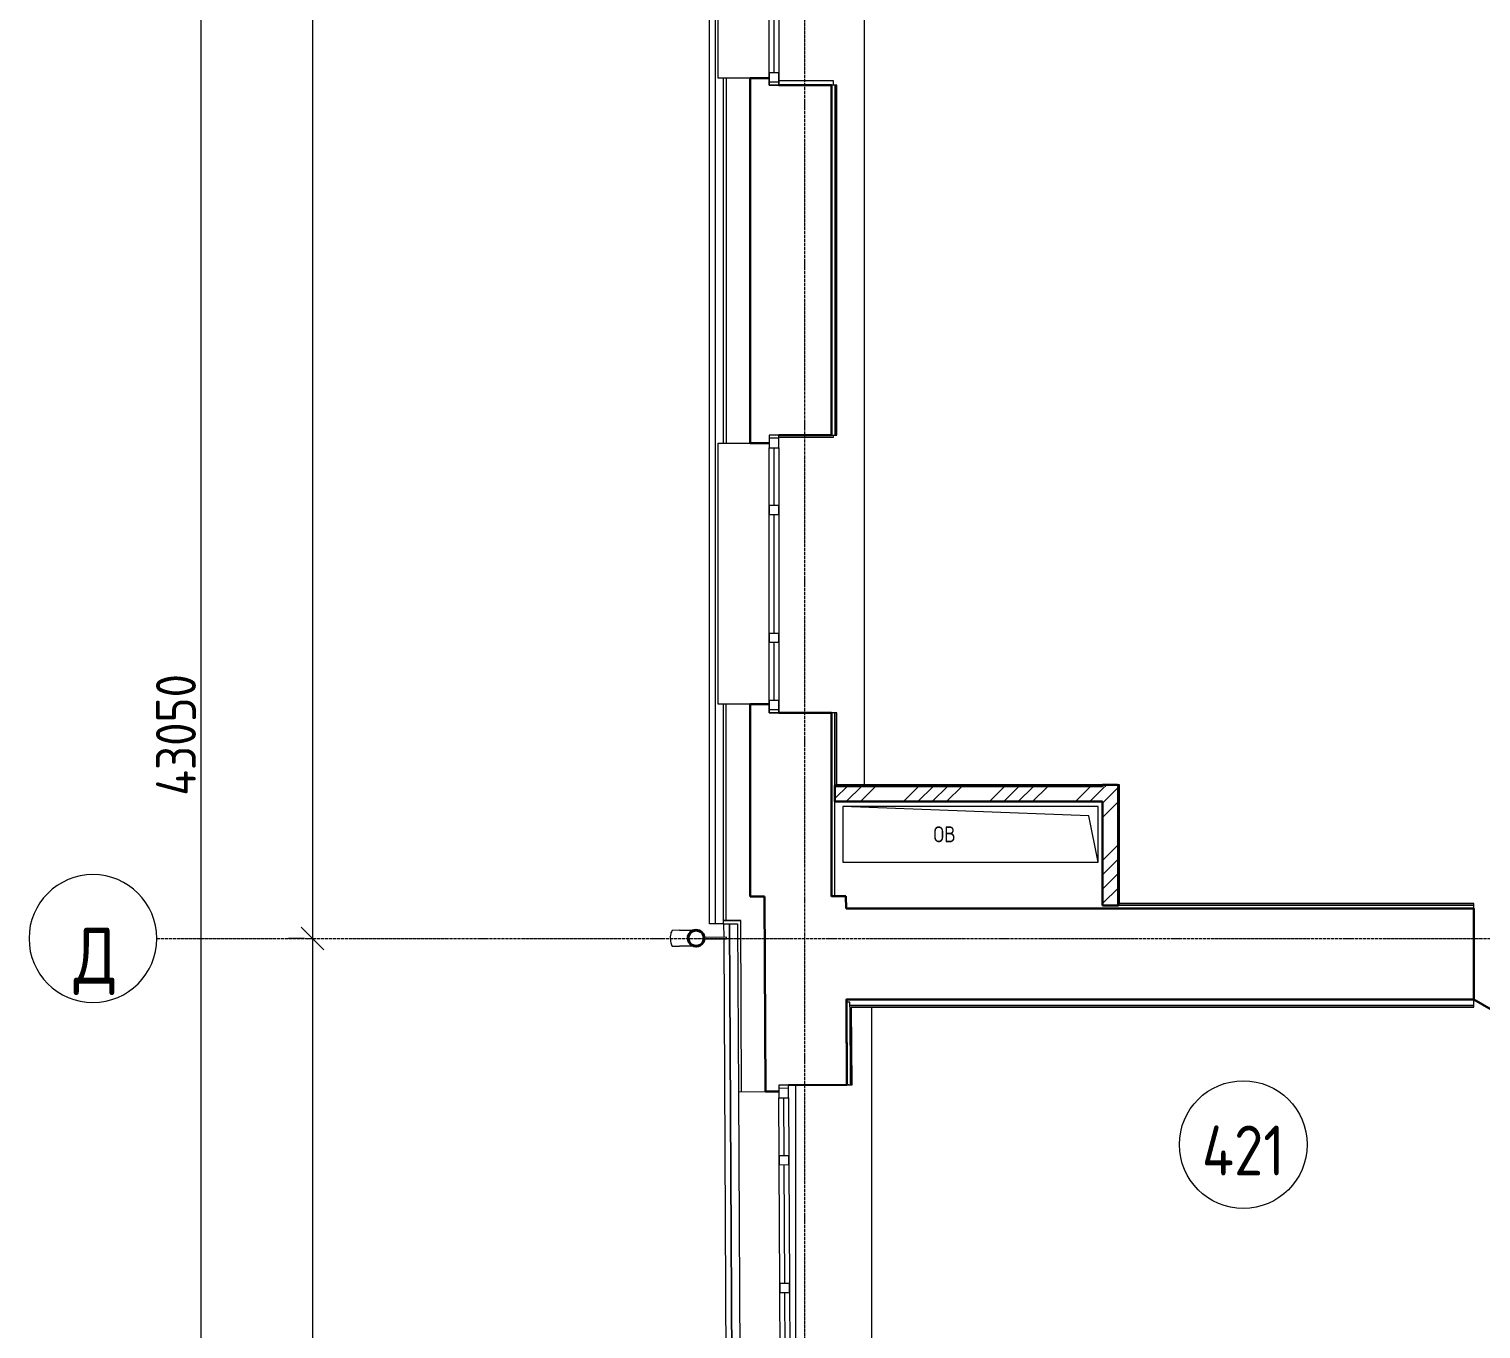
# Model space of a CAD drawing. Header units: millimetres. Extents: x -42533 to 645315, y 3457 to 82611.
# Drawn here: x 405242 to 414335, y 44445 to 52585 of the extents above; entities that cross this region are included whole.
import ezdxf

# ---------------------------------------------------------------- set-up
doc = ezdxf.new("R2010")
doc.units = ezdxf.units.MM
doc.linetypes.add('ADSK_Линия сетки', pattern=[25, 20, -2.5, 0, -2.5])
for name, color, linetype, lineweight in [('_ Окна', 7, 'Continuous', 9), ('Аннотация', 7, 'Continuous', 18), ('Двери', 7, 'Continuous', 9), ('Обобщенные модели', 7, 'Continuous', 18), ('Окна', 7, 'Continuous', 9), ('Оси', 253, 'Continuous', 9), ('Перекрытие', 7, 'Continuous', 18), ('Размеры', 7, 'Continuous', 9), ('Стены наружные', 7, 'Continuous', 18), ('Стены несущие', 7, 'Continuous', 30), ('Стены отделка', 7, 'Continuous', 30), ('Стены штриховка', 7, 'Continuous', 9), ('ШТРИХОВКА', 252, 'Continuous', 15)]:
    doc.layers.add(name, color=color, linetype=linetype, lineweight=lineweight)
doc.layers.add('Линии', color=7, linetype='Continuous', lineweight=9, true_color=0x00a600)
doc.styles.add('GOST Common', font='GOST_Common.ttf', dxfattribs={"width": 0.9, "height": 350})
doc.styles.add('GOST Common_1', font='GOST_Common.ttf', dxfattribs={"width": 0.9, "height": 250})
doc.styles.add('GOST Common_4', font='GOST_Common.ttf', dxfattribs={"width": 0.9, "height": 200})
doc.dimstyles.new('ADSK_Основной_2_5_мм', dxfattribs={"dimscale": 304.8, "dimtxt": 251.428749, "dimasz": 0.463911, "dimexe": 0.492126, "dimexo": 0.492126, "dimgap": 0.098425, "dimtad": 1, "dimrnd": 0.01, "dimdsep": 46, "dimtxsty": 'GOST Common_1', "dimblk1": 'OBLIQUE', "dimblk2": 'OBLIQUE', "dimsah": 1, "dimcen": 0.09, "dimdle": 0.492126, "dimazin": 2, "dimtfac": 1, "dimtdec": 4, "dimtix": 1, "dimtmove": 0, "dimatfit": 3, "dimfxl": 1, "dimtvp": 1, "dimtolj": 1, "dimtzin": 0, "dimlwd": 20, "dimlwe": 20, "dimarcsym": 2})
pattern_1 = [(45, (591.94, 243.9), (-269.408, 269.408), []), (45, (681.74, 243.9), (-269.408, 269.408), []), (45, (771.54, 243.9), (-269.408, 269.408), []), (45, (861.35, 243.9), (-269.408, 269.408), [])]

# ---------------------------------------------------------------- blocks, each defined once
blk = doc.blocks.new('_Oblique')
at = {"color": 0, "linetype": 'ByBlock', "lineweight": -2}
blk.add_line((-0.5, -0.5), (0.5, 0.5), dxfattribs=at)
blk = doc.blocks.new('*D1138')
at = {"layer": 'Defpoints', "color": 0, "transparency": 16777216}
for p in [(-9677, 43374.5), (-9777, 324.5), (-9677, 324.5)]:
    blk.add_point(p, dxfattribs=at)
at = {"layer": 'Размеры', "color": 0, "lineweight": 20, "transparency": 16777216}
for p, q in [((-9777, 43524.5), (-9777, 174.5)), ((-9827, 43374.5), (-9927, 43374.5)), ((-9827, 324.5), (-9927, 324.5))]:
    blk.add_line(p, q, dxfattribs=at)
at = {"layer": 'Размеры', "color": 0, "lineweight": 20, "transparency": 16777216, "xscale": 141.4, "yscale": 141.4, "zscale": 141.4}
for p, rotation in [((-9777, 43374.5), 90), ((-9777, 324.5), 270)]:
    blk.add_blockref('_Oblique', p, dxfattribs=dict(at, rotation=rotation))
at = {"layer": 'Размеры', "color": 0, "lineweight": 20, "transparency": 16777216, "insert": (-9932, 21849.5), "char_height": 250, "width": 971.623, "attachment_point": 5, "rotation": 90, "style": 'GOST Common_1'}
blk.add_mtext('\\A1;43050', dxfattribs=at)
blk = doc.blocks.new('*D1140')
at = {"layer": 'Defpoints', "color": 0, "transparency": 16777216}
for p in [(-8977, 36874.5), (-9077, 20574.5), (-8977, 20574.5)]:
    blk.add_point(p, dxfattribs=at)
at = {"layer": 'Размеры', "color": 0, "lineweight": 20, "transparency": 16777216}
for p, q in [((-9077, 37024.5), (-9077, 20424.5)), ((-9127, 36874.5), (-9227, 36874.5)), ((-9127, 20574.5), (-9227, 20574.5))]:
    blk.add_line(p, q, dxfattribs=at)
at = {"layer": 'Размеры', "color": 0, "lineweight": 20, "transparency": 16777216, "xscale": 141.4, "yscale": 141.4, "zscale": 141.4}
for p, rotation in [((-9077, 36874.5), 90), ((-9077, 20574.5), 270)]:
    blk.add_blockref('_Oblique', p, dxfattribs=dict(at, rotation=rotation))
at = {"layer": 'Размеры', "color": 0, "lineweight": 20, "transparency": 16777216, "insert": (-9232, 28724.5), "char_height": 250, "width": 889.802, "attachment_point": 5, "rotation": 90, "style": 'GOST Common_1'}
blk.add_mtext('\\A1;16300', dxfattribs=at)
blk = doc.blocks.new('*D1141')
at = {"layer": 'Defpoints', "color": 0, "transparency": 16777216}
for p in [(-8977, 20574.5), (-9077, 13274.5), (-8977, 13274.5)]:
    blk.add_point(p, dxfattribs=at)
at = {"layer": 'Размеры', "color": 0, "lineweight": 20, "transparency": 16777216}
for p, q in [((-9077, 20724.5), (-9077, 13124.5)), ((-9127, 20574.5), (-9227, 20574.5)), ((-9127, 13274.5), (-9227, 13274.5))]:
    blk.add_line(p, q, dxfattribs=at)
at = {"layer": 'Размеры', "color": 0, "lineweight": 20, "transparency": 16777216, "xscale": 141.4, "yscale": 141.4, "zscale": 141.4}
for p, rotation in [((-9077, 20574.5), 90), ((-9077, 13274.5), 270)]:
    blk.add_blockref('_Oblique', p, dxfattribs=dict(at, rotation=rotation))
at = {"layer": 'Размеры', "color": 0, "lineweight": 20, "transparency": 16777216, "insert": (-9232, 16924.5), "char_height": 250, "width": 756.843, "attachment_point": 5, "rotation": 90, "style": 'GOST Common_1'}
blk.add_mtext('\\A1;7300', dxfattribs=at)
blk = doc.blocks.new('План 4 этажа')
at = {"layer": 'Обобщенные модели', "lineweight": 9}
h = blk.add_hatch(dxfattribs=at)
h.set_pattern_fill('FP_14', color=8, angle=90.2940462, style=0, pattern_type=2)
h.set_pattern_definition([(45.00005, (591.94, 243.9), (-106.0661, 106.0659), [])])
h.paths.add_polyline_path([(-6685.398, 20527.608), (-6662.715, 20527.932), (-6643.148, 20537.479), (-6629.363, 20554.948), (-6624.994, 20578.68), (-6630.575, 20599.563), (-6643.549, 20615.662), (-6663.647, 20625.213), (-6685.899, 20625.099), (-6705.897, 20615.342), (-6719.876, 20597), (-6723.983, 20573.846), (-6719.459, 20554.485), (-6705.496, 20537.159), (-6694.855, 20532.102)])
at = {"layer": 'Стены штриховка', "lineweight": 9}
h = blk.add_hatch(dxfattribs=at)
h.set_pattern_fill('ANSI34', color=8, scale=20)
h.set_pattern_definition(pattern_1)
h.paths.add_polyline_path([(-5055.722, 21431.605), (-4128.495, 21431.605), (-4128.495, 21525.605), (-5805.848, 21531.605), (-5805.848, 21431.605), (-5675.673, 21431.605)])
h = blk.add_hatch(dxfattribs=at)
h.set_pattern_fill('ANSI34', color=8, scale=20)
h.set_pattern_definition(pattern_1)
h.paths.add_polyline_path([(-4028.495, 20781.605), (-4028.495, 21525.605), (-4034.495, 21525.605), (-4034.495, 21537.605), (-4128.495, 21537.605), (-4128.495, 20781.605)])
at = {"layer": '_ Окна', "color": 8}
for p, q in [((-6185.848, 25997.158), (-6185.848, 26357.158)), ((-6155.848, 25937.158), (-6215.848, 25937.158)), ((-6155.848, 23707.161), (-6215.848, 23707.161)), ((-6185.848, 23287.161), (-6185.848, 23647.161)), ((-6185.848, 22487.161), (-6185.848, 23227.161)), ((-6185.848, 22067.161), (-6185.848, 22427.161)), ((-6155.848, 22007.161), (-6215.848, 22007.161)), ((-6095.95, 19636.494), (-6155.949, 19636.186)), ((-6123.794, 19216.346), (-6125.641, 19576.341)), ((-6119.688, 18416.356), (-6123.486, 19156.346)), ((-6117.533, 17996.362), (-6119.38, 18356.357))]:
    blk.add_line(p, q, dxfattribs=at)
at = {"layer": '_ Окна', "color": 8, "lineweight": 18}
for p, q in [((-6215.848, 25997.158), (-6155.848, 25997.158)), ((-6215.848, 25917.158), (-6215.848, 25997.158)), ((-6155.848, 25917.158), (-6215.848, 25917.158)), ((-6155.848, 25997.158), (-6155.848, 25917.158)), ((-6155.848, 23727.161), (-6215.848, 23727.161)), ((-6215.848, 23727.161), (-6215.848, 23647.161)), ((-6215.848, 23647.161), (-6155.848, 23647.161)), ((-6155.848, 23647.161), (-6155.848, 23727.161)), ((-6215.848, 23287.161), (-6155.848, 23287.161)), ((-6215.848, 23227.161), (-6215.848, 23287.161)), ((-6155.848, 23287.161), (-6155.848, 23227.161)), ((-6155.848, 23227.161), (-6215.848, 23227.161)), ((-6215.848, 22487.161), (-6155.848, 22487.161)), ((-6215.848, 22427.161), (-6215.848, 22487.161)), ((-6155.848, 22487.161), (-6155.848, 22427.161)), ((-6155.848, 22427.161), (-6215.848, 22427.161)), ((-6215.848, 22067.161), (-6155.848, 22067.161)), ((-6215.848, 21987.161), (-6215.848, 22067.161)), ((-6155.848, 22067.161), (-6155.848, 21987.161)), ((-6155.848, 21987.161), (-6215.848, 21987.161)), ((-6096.052, 19656.494), (-6156.052, 19656.186)), ((-6156.052, 19656.186), (-6155.641, 19576.187)), ((-6095.642, 19576.495), (-6096.052, 19656.494)), ((-6155.641, 19576.187), (-6095.642, 19576.495)), ((-6153.794, 19216.192), (-6093.794, 19216.499)), ((-6153.486, 19156.192), (-6153.794, 19216.192)), ((-6093.794, 19216.499), (-6093.486, 19156.5)), ((-6093.486, 19156.5), (-6153.486, 19156.192)), ((-6149.688, 18416.202), (-6089.689, 18416.51)), ((-6149.38, 18356.203), (-6149.688, 18416.202)), ((-6089.689, 18416.51), (-6089.381, 18356.511)), ((-6089.381, 18356.511), (-6149.38, 18356.203))]:
    blk.add_line(p, q, dxfattribs=at)
at = {"layer": 'Двери', "color": 8, "lineweight": 30}
blk.add_line((-1803.061, 20191.605), (-807.131, 19616.605), dxfattribs=at)
at = {"layer": 'Линии', "color": 8}
blk.add_circle((-3247.478, 19284.016), 400, dxfattribs=at)
at = {"layer": 'Обобщенные модели', "color": 8}
for p, q in [((-5755.848, 21401.605), (-5755.848, 21051.605)), ((-4155.848, 21401.605), (-5755.848, 21401.605)), ((-4214.182, 21343.272), (-5755.848, 21401.605)), ((-5755.848, 21401.605), (-5755.848, 21051.605)), ((-4155.848, 21401.605), (-5755.848, 21401.605)), ((-4155.848, 21051.605), (-4155.848, 21401.605)), ((-4155.848, 21051.605), (-4155.848, 21401.605)), ((-4155.848, 21051.605), (-4214.182, 21343.272)), ((-5755.848, 21051.605), (-4155.848, 21051.605)), ((-5755.848, 21051.605), (-4155.848, 21051.605)), ((-6778.425, 20625.878), (-6820.929, 20625.66)), ((-6623.639, 20571.672), (-6484.499, 20572.386)), ((-6484.551, 20582.386), (-6622.54, 20581.677)), ((-6484.499, 20572.386), (-6484.551, 20582.386)), ((-6820.416, 20525.661), (-6777.912, 20525.879))]:
    blk.add_line(p, q, dxfattribs=at)
at = {"layer": 'Обобщенные модели', "color": 8, "flags": 128}
for points in [[(-6778.425, 20625.878), (-6772.758, 20625.907), (-6767.173, 20625.936), (-6761.681, 20625.964), (-6756.29, 20625.992), (-6751.008, 20626.019), (-6745.844, 20626.045), (-6740.806, 20626.071), (-6735.903, 20626.096), (-6731.142, 20626.121), (-6726.531, 20626.144), (-6722.077, 20626.167), (-6717.787, 20626.189), (-6713.669, 20626.21), (-6709.728, 20626.231), (-6705.971, 20626.25), (-6702.405, 20626.268), (-6699.034, 20626.285), (-6695.864, 20626.302), (-6692.9, 20626.317), (-6690.148, 20626.331), (-6687.796, 20626.343)], [(-6687.283, 20526.344), (-6688.553, 20526.338), (-6691.217, 20526.324), (-6694.093, 20526.309), (-6697.177, 20526.294), (-6700.465, 20526.277), (-6703.951, 20526.259), (-6707.63, 20526.24), (-6711.495, 20526.22), (-6715.54, 20526.199), (-6719.759, 20526.178), (-6724.146, 20526.155), (-6728.693, 20526.132), (-6733.392, 20526.108), (-6738.237, 20526.083), (-6743.22, 20526.057), (-6748.332, 20526.031), (-6753.566, 20526.004), (-6758.913, 20525.977), (-6764.364, 20525.949), (-6769.911, 20525.92), (-6775.545, 20525.891), (-6777.912, 20525.879)]]:
    blk.add_lwpolyline(points, dxfattribs=at)
at = {"layer": 'Обобщенные модели', "color": 8}
for start, end in [(0.2940462, 180.2940462), (180.2940462, 0.2940462)]:
    blk.add_arc((-6674.523, 20576.411), 52, start, end, dxfattribs=at)
at = {"layer": 'Обобщенные модели', "color": 8, "lineweight": 40}
for start, end in [(0.2940462, 180.2940462), (180.2940462, 0.2940462)]:
    blk.add_arc((-6674.523, 20576.411), 50, start, end, dxfattribs=at)
at = {"layer": 'Обобщенные модели', "color": 8}
for start_param, end_param in [(3.14159265, 4.71238898), (4.71238898, 6.28318531)]:
    blk.add_ellipse((-6820.672, 20575.66), major_axis=(0.257, -49.999), ratio=0.30901699, start_param=start_param, end_param=end_param, dxfattribs=at)
at = {"layer": 'Окна', "color": 8}
for p, q in [((-6215.848, 25997.158), (-6215.848, 26357.158)), ((-6155.848, 26357.158), (-6155.848, 25997.158)), ((-6215.848, 25997.158), (-6215.848, 25917.158)), ((-6215.848, 25917.158), (-6155.848, 25917.158)), ((-6155.848, 25917.158), (-6155.848, 25997.158)), ((-6215.848, 23727.161), (-6215.848, 23647.161)), ((-6155.848, 23727.161), (-6215.848, 23727.161)), ((-6215.848, 23287.161), (-6215.848, 23647.161)), ((-6155.848, 23647.161), (-6155.848, 23727.161)), ((-6155.848, 23647.161), (-6155.848, 23287.161)), ((-6215.848, 23287.161), (-6215.848, 23227.161)), ((-6155.848, 23227.161), (-6155.848, 23287.161)), ((-6215.848, 22487.161), (-6215.848, 23227.161)), ((-6155.848, 23227.161), (-6155.848, 22487.161)), ((-6215.848, 22487.161), (-6215.848, 22427.161)), ((-6155.848, 22427.161), (-6155.848, 22487.161)), ((-6215.848, 22067.161), (-6215.848, 22427.161)), ((-6155.848, 22427.161), (-6155.848, 22067.161)), ((-6215.848, 22067.161), (-6215.848, 21987.161)), ((-6155.848, 21987.161), (-6155.848, 22067.161)), ((-6215.848, 21987.161), (-6155.848, 21987.161)), ((-6096.052, 19656.494), (-6156.052, 19656.186)), ((-6156.052, 19656.186), (-6155.641, 19576.187)), ((-6095.642, 19576.495), (-6096.052, 19656.494)), ((-6153.794, 19216.192), (-6155.641, 19576.187)), ((-6095.642, 19576.495), (-6093.794, 19216.499)), ((-6153.794, 19216.192), (-6153.486, 19156.192)), ((-6093.486, 19156.5), (-6093.794, 19216.499)), ((-6149.688, 18416.202), (-6153.486, 19156.192)), ((-6093.486, 19156.5), (-6089.689, 18416.51)), ((-6149.688, 18416.202), (-6149.38, 18356.203)), ((-6089.381, 18356.511), (-6089.689, 18416.51)), ((-6147.532, 17996.208), (-6149.38, 18356.203)), ((-6089.381, 18356.511), (-6087.533, 17996.516))]:
    blk.add_line(p, q, dxfattribs=at)
at = {"layer": 'Оси', "color": 8, "linetype": 'ADSK_Линия сетки'}
for p, q in [((-5993.495, -3353.101), (-5993.495, 44439.553)), ((-10052.178, 20574.489), (56511.792, 20574.489))]:
    blk.add_line(p, q, dxfattribs=at)
at = {"layer": 'Оси', "color": 8, "lineweight": 20}
for start, end in [(90, 270), (270, 90)]:
    blk.add_arc((-10452.178, 20574.489), 400, start, end, dxfattribs=at)
at = {"layer": 'Перекрытие', "color": 8}
for p, q in [((-5619.637, 21537.605), (-5619.637, 36707.96)), ((-6155.848, 25947.158), (-5815.848, 25947.158)), ((-5815.848, 25947.158), (-5815.848, 25917.158)), ((-5815.848, 23710.901), (-6155.848, 23710.901)), ((-5815.848, 23727.161), (-5815.848, 23710.901)), ((-5574.218, 17847.041), (-5574.218, 20144.67)), ((-6050.978, 19656.725), (-6050.978, 17918.037)), ((-5717.19, 19657.456), (-5908.495, 19657.456))]:
    blk.add_line(p, q, dxfattribs=at)
at = {"layer": 'Стены наружные', "color": 8}
for p, q in [((-6590.848, 20667.125), (-6590.848, 32252.558)), ((-6555.848, 32252.683), (-6555.848, 20667.125)), ((-6535.848, 25962.158), (-6535.848, 27662.158)), ((-6505.848, 25962.158), (-6535.848, 25962.158)), ((-6535.848, 22042.161), (-6535.848, 23677.161)), ((-6535.848, 23677.161), (-6505.848, 23677.161)), ((-6505.848, 22042.161), (-6535.848, 22042.161)), ((-6555.848, 20667.125), (-6590.848, 20667.125)), ((-6505.849, 20667.228), (-6555.848, 20667.228)), ((-6499.55, 20582.138), (-6499.987, 20667.23)), ((-6401.119, 8222.492), (-6464.987, 20667.23)), ((-6464.987, 20667.23), (-6401.119, 8222.492)), ((-6435.94, 8187.492), (-6499.501, 20572.479)), ((-6409.586, 19614.884), (-6401.092, 17959.906))]:
    blk.add_line(p, q, dxfattribs=at)
at = {"layer": 'Стены несущие', "color": 8}
for p, q in [((-6335.848, 25962.158), (-6335.848, 23677.161)), ((-6215.848, 25962.158), (-6335.848, 25962.158)), ((-5825.848, 25917.158), (-6155.848, 25917.158)), ((-5825.848, 23727.161), (-5825.848, 25917.158)), ((-6335.848, 23677.161), (-6215.848, 23677.161)), ((-6155.848, 23727.161), (-5825.848, 23727.161)), ((-6335.848, 20837.436), (-6335.848, 22042.161)), ((-6215.848, 22042.161), (-6335.848, 22042.161)), ((-5825.848, 21987.161), (-6155.848, 21987.161)), ((-5825.848, 21987.161), (-5825.848, 20837.436)), ((-4128.495, 21531.605), (-5805.848, 21531.605)), ((-5805.848, 21531.605), (-5805.848, 21431.605)), ((-4128.495, 21537.605), (-4128.495, 21525.605)), ((-4034.495, 21537.605), (-4128.495, 21537.605)), ((-4028.495, 21525.605), (-4034.495, 21525.605)), ((-4028.495, 20781.605), (-4028.495, 21525.605)), ((-5805.848, 21431.605), (-4128.495, 21431.605)), ((-4128.495, 21431.605), (-4128.495, 20781.605)), ((-6335.848, 20837.436), (-6245.858, 20837.436)), ((-6245.858, 20837.436), (-6239.588, 19615.757)), ((-5735.866, 20840.434), (-5825.848, 20839.972)), ((-5735.462, 20761.605), (-5735.866, 20840.434)), ((-1803.061, 20761.605), (-5735.462, 20761.605)), ((-4128.495, 20781.605), (-4028.495, 20781.605)), ((-1803.061, 20191.605), (-1803.061, 20761.605)), ((-5732.537, 20191.605), (-1803.061, 20191.605)), ((-5729.8, 19658.373), (-5732.537, 20191.605)), ((-5732.46, 20176.608), (-5729.8, 19658.373)), ((-6096.052, 19656.494), (-5729.8, 19658.373)), ((-6239.588, 19615.757), (-6155.846, 19616.186))]:
    blk.add_line(p, q, dxfattribs=at)
at = {"layer": 'Стены отделка', "color": 8, "lineweight": 9}
for p, q in [((-6505.848, 25962.158), (-6505.848, 23677.161)), ((-6335.848, 25962.158), (-6505.848, 25962.158)), ((-6485.848, 25962.158), (-6485.848, 25942.158)), ((-5793.848, 25917.158), (-5825.848, 25917.158)), ((-5805.848, 25917.158), (-5805.848, 25897.158)), ((-5793.848, 23727.161), (-5793.848, 25917.158)), ((-6505.848, 23677.161), (-6335.848, 23677.161)), ((-5825.848, 23727.161), (-5793.848, 23727.161)), ((-6505.848, 22042.161), (-6505.848, 20687.436)), ((-6335.848, 22042.161), (-6505.848, 22042.161)), ((-5793.848, 21987.161), (-5825.848, 21987.161)), ((-5793.848, 21537.605), (-5793.848, 21987.161)), ((-5805.848, 21525.605), (-4128.495, 21525.605)), ((-4128.495, 21537.605), (-5793.848, 21537.605)), ((-4024.495, 21537.605), (-4034.495, 21537.605)), ((-4034.495, 21525.605), (-4034.495, 20781.605)), ((-4022.495, 20793.605), (-4022.495, 21535.605)), ((-5805.848, 20837.436), (-5805.848, 21431.605)), ((-6485.848, 20687.436), (-6485.848, 20837.436)), ((-6245.858, 20837.436), (-6245.858, 20837.436)), ((-6245.858, 20687.436), (-6245.858, 20837.436)), ((-5825.848, 20837.436), (-5805.848, 20837.436)), ((-5735.462, 20781.605), (-5735.462, 20761.605)), ((-1803.061, 20793.605), (-4022.495, 20793.605)), ((-1803.061, 20761.605), (-1803.061, 20793.605)), ((-6395.089, 20687.23), (-6505.849, 20687.23)), ((-6505.849, 20687.23), (-6505.849, 20667.23)), ((-6505.849, 20667.23), (-6414.986, 20667.23)), ((-6505.848, 20687.436), (-6395.09, 20687.436)), ((-6414.986, 20667.23), (-6409.586, 19614.884)), ((-6395.09, 20687.436), (-6395.089, 20687.23)), ((-6245.088, 20687.436), (-6245.858, 20687.436)), ((-5732.562, 20196.605), (-5733.061, 20196.605)), ((-5733.061, 20196.605), (-5733.061, 20156.605)), ((-5732.537, 20191.605), (-5732.562, 20196.605)), ((-1803.061, 20144.605), (-1803.061, 20191.605)), ((-5712.46, 20176.711), (-5732.46, 20176.608)), ((-5712.305, 20146.605), (-5712.46, 20176.711)), ((-5700.295, 20144.605), (-1803.061, 20144.605)), ((-5697.8, 19658.538), (-5700.295, 20144.605)), ((-5729.8, 19658.373), (-5697.8, 19658.538)), ((-6409.586, 19614.884), (-6239.588, 19615.757))]:
    blk.add_line(p, q, dxfattribs=at)
at = {"layer": 'Стены штриховка', "color": 8}
for p, q in [((-6485.848, 25942.158), (-6485.848, 23677.161)), ((-5795.848, 23727.161), (-5795.848, 25917.158)), ((-5805.848, 25897.158), (-5805.848, 23727.161)), ((-6485.848, 20837.436), (-6485.848, 22042.161)), ((-5805.848, 21531.605), (-5805.848, 21987.161)), ((-5795.848, 21535.605), (-5795.848, 21987.161)), ((-4128.495, 21535.605), (-5795.848, 21535.605)), ((-4034.495, 21535.605), (-4022.495, 21535.605)), ((-4024.495, 20791.605), (-4024.495, 21537.605)), ((-4022.495, 21537.605), (-4024.495, 21537.605)), ((-4022.495, 21535.605), (-4022.495, 21537.605)), ((-1803.061, 20781.605), (-4028.495, 20781.605)), ((-1803.061, 20791.605), (-4024.495, 20791.605)), ((-6389.586, 19614.987), (-6395.089, 20687.23)), ((-5712.357, 20156.605), (-1803.061, 20156.605)), ((-5712.305, 20146.605), (-5709.8, 19658.476)), ((-5702.305, 20146.605), (-1803.061, 20146.605)), ((-5699.8, 19658.527), (-5702.305, 20146.605))]:
    blk.add_line(p, q, dxfattribs=at)
at = {"layer": 'Аннотация', "color": 8, "lineweight": 9, "line_spacing_factor": 1.022766}
for s, insert, char_height, width, attachment_point, style in [('\\pxqr,t3.6,7.2,10.8,14.4,18,21.6,25.2,28.8,32.4,36,39.6,43.2,46.8,50.4,54,57.6,61.2,64.8,68.4,72,75.6,79.2,82.8,86.4,90,93.6,97.2,100.8,104.4,108,111.6,115.2;{ОВ}', (-5049.431, 21277.036), 100, 149.985, 3, 'GOST Common_4'), ('421', (-3247.478, 19247.067), 312.5, 520.21112, 5, 'GOST Common')]:
    blk.add_mtext(s, dxfattribs=dict(at, insert=insert, char_height=char_height, width=width, attachment_point=attachment_point, style=style))
at = {"layer": 'Оси', "color": 8, "insert": (-10437.25, 20431.638), "char_height": 350, "width": 291.6, "attachment_point": 5, "line_spacing_factor": 1.022766, "style": 'GOST Common'}
blk.add_mtext('\\pxqc,t0.25714,0.51429,0.77143,1.02857,1.28571,1.54286,1.8,2.05714,2.31429,2.57143,2.82857,3.08571,3.34286,3.6,3.85714,4.11429,4.37143,4.62857,4.88571,5.14286,5.4,5.65714,5.91429,6.17143,6.42857,6.68571,6.94286,7.2,7.45714,7.71429,7.97143,8.22857;{Д}', dxfattribs=at)
at = {"layer": 'Размеры', "color": 8, "lineweight": 20}
for base, p1, p2, override, picture, middle in [((-9777.024, 324.489), (-9677.039, 43374.489), (-9677.039, 324.489), {"dimpost": '<>', "dimfxl": 43050}, '*D1138', (-9932.024, 21849.489)), ((-9077.024, 20574.489), (-8977.039, 36874.489), (-8977.039, 20574.489), {"dimpost": '<>', "dimfxl": 16300}, '*D1140', (-9232.024, 28724.489)), ((-9077.024, 13274.489), (-8977.039, 20574.489), (-8977.039, 13274.489), {"dimpost": '<>', "dimfxl": 7300}, '*D1141', (-9232.024, 16924.489))]:
    dim = blk.add_linear_dim(base=base, p1=p1, p2=p2, angle=90, dimstyle='ADSK_Основной_2_5_мм', override=override, dxfattribs=at)
    dim.commit()
    dim.dimension.update_dxf_attribs({"geometry": picture, "text_midpoint": middle})

msp = doc.modelspace()

# ---------------------------------------------------------------- block references
at = {"layer": 'ШТРИХОВКА'}
msp.add_blockref('План 4 этажа', (416094.2, 26315.8), dxfattribs=at)

doc.saveas('drawing.dxf')
